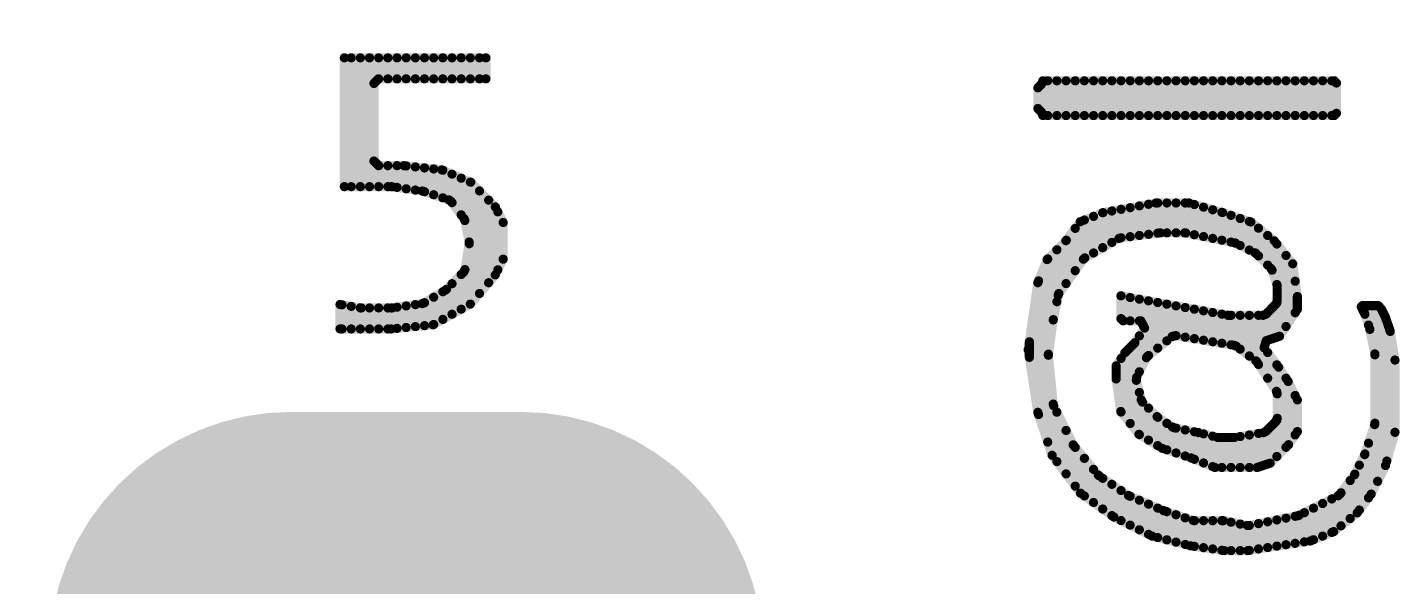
# Model space of a CAD drawing. Extents: x 17.6 to 58.9, y 21.2 to 90.7.
# Drawn here: x 25.62 to 29.423, y 46.88 to 48.422 of the extents above; entities that cross this region are included whole.
import ezdxf

# ---------------------------------------------------------------- set-up
doc = ezdxf.new("R2010")
doc.units = 0
doc.header["$MEASUREMENT"] = 0
doc.layers.get('0').update_dxf_attribs({"linetype": 'CONTINUOUS'})
doc.layers.get('Defpoints').update_dxf_attribs({"linetype": 'CONTINUOUS'})
doc.layers.add('SILKTOP_PHO', color=251, linetype='CONTINUOUS')
doc.styles.get("Standard").update_dxf_attribs({"font": 'arial.ttf'})
doc.dimstyles.get("Standard").update_dxf_attribs({"dimtxt": 1.5, "dimasz": 1.5, "dimexe": 0.18, "dimexo": 0, "dimgap": 0.5, "dimtad": 0, "dimtih": 1, "dimtoh": 1, "dimzin": 0, "dimdsep": 46, "dimtxsty": 'Standard', "dimcen": 0.09, "dimadec": 0, "dimazin": 0, "dimtfac": 1, "dimtofl": 0, "dimtmove": 2, "dimatfit": 3, "dimfxl": 1, "dimtolj": 1, "dimtzin": 0, "dimarcsym": 0})

# ---------------------------------------------------------------- blocks, each defined once
blk = doc.blocks.new('ROUND_1')
at = {"const_width": 0.0127}
blk.add_lwpolyline([(-0.00635, 0, 1), (0.00635, 0, 1)], format="xyb", close=True, dxfattribs=at)
blk = doc.blocks.new('OBLONG_245')
at = {"const_width": 1.3462}
blk.add_lwpolyline([(0.3175, 0), (-0.3175, 0)], dxfattribs=at)
at = {"const_width": 0.6731}
for points in [[(-0.65405, 0, 1), (0.01905, 0, 1)], [(-0.01905, 0, 1), (0.65405, 0, 1)]]:
    blk.add_lwpolyline(points, format="xyb", close=True, dxfattribs=at)
blk = doc.blocks.new('*D70')
at = {"color": 0, "linetype": 'Continuous', "lineweight": -2}
for p, q in [((25.9319, 73.66), (19.9956, 73.66)), ((20.1756, 72.16), (20.1756, 50.7959)), ((20.1756, 26.9), (20.1756, 48.2641)), ((25.9319, 25.4), (19.9956, 25.4))]:
    blk.add_line(p, q, dxfattribs=at)
at = {"color": 0, "linetype": 'Continuous'}
for points in [[(19.9256, 72.16), (20.4256, 72.16), (20.1756, 73.66)], [(19.9256, 26.9), (20.4256, 26.9), (20.1756, 25.4)]]:
    blk.add_solid(points, dxfattribs=at)
at = {"layer": 'Defpoints', "color": 0, "linetype": 'Continuous'}
for p in [(25.9319, 73.66), (20.1756, 25.4), (25.9319, 25.4)]:
    blk.add_point(p, dxfattribs=at)
at = {"color": 0, "linetype": 'Continuous', "insert": (20.1756, 49.53), "char_height": 1.5, "attachment_point": 5}
blk.add_mtext('\\A1;48.26', dxfattribs=at)

msp = doc.modelspace()

# ---------------------------------------------------------------- linework, layer by layer
at = {"layer": 'SILKTOP_PHO', "const_width": 0.0254}
for points in [[(26.89098, 48.338232), (26.49855, 48.338232)], [(26.49855, 48.338232), (26.49855, 47.981616)], [(26.5176, 47.981616), (26.5176, 48.338232)], [(26.543, 47.981616), (26.543, 48.338232)], [(26.5684, 47.981616), (26.5684, 48.338232)], [(26.5938, 48.280066), (26.5938, 48.338232)], [(26.6192, 48.280066), (26.6192, 48.338232)], [(26.6446, 48.280066), (26.6446, 48.338232)], [(26.67, 48.280066), (26.67, 48.338232)], [(26.6954, 48.280066), (26.6954, 48.338232)], [(26.7208, 48.280066), (26.7208, 48.338232)], [(26.7462, 48.280066), (26.7462, 48.338232)], [(26.7716, 48.280066), (26.7716, 48.338232)], [(26.797, 48.280066), (26.797, 48.338232)], [(26.8224, 48.280066), (26.8224, 48.338232)], [(26.8478, 48.280066), (26.8478, 48.338232)], [(26.8732, 48.280066), (26.8732, 48.338232)], [(26.89098, 48.280066), (26.89098, 48.338232)], [(26.580592, 48.267366), (26.593292, 48.280066)], [(26.580592, 48.052482), (26.580592, 48.267366)], [(26.593292, 48.280066), (26.89098, 48.280066)], [(28.430728, 48.26508), (28.420822, 48.255174)], [(28.420822, 48.255174), (28.420822, 48.198024)], [(28.4226, 48.196246), (28.4226, 48.256698)], [(28.434538, 48.27397), (28.430728, 48.26508)], [(29.242004, 48.274732), (28.434538, 48.274732)], [(28.434538, 48.274732), (28.434538, 48.27397)], [(28.448, 48.178466), (28.448, 48.274732)], [(28.4734, 48.178466), (28.4734, 48.274732)], [(28.4988, 48.178466), (28.4988, 48.274732)], [(28.5242, 48.178466), (28.5242, 48.274732)], [(28.5496, 48.178466), (28.5496, 48.274732)], [(28.575, 48.178466), (28.575, 48.274732)], [(28.6004, 48.178466), (28.6004, 48.274732)], [(28.6258, 48.178466), (28.6258, 48.274732)], [(28.6512, 48.178466), (28.6512, 48.274732)], [(28.6766, 48.178466), (28.6766, 48.274732)], [(28.702, 48.178466), (28.702, 48.274732)], [(28.7274, 48.178466), (28.7274, 48.274732)], [(28.7528, 48.178466), (28.7528, 48.274732)], [(28.7782, 48.178466), (28.7782, 48.274732)], [(28.8036, 48.178466), (28.8036, 48.274732)], [(28.829, 48.178466), (28.829, 48.274732)], [(28.8544, 48.178466), (28.8544, 48.274732)], [(28.8798, 48.178466), (28.8798, 48.274732)], [(28.9052, 48.178466), (28.9052, 48.274732)], [(28.9306, 48.178466), (28.9306, 48.274732)], [(28.956, 48.178466), (28.956, 48.274732)], [(28.9814, 48.178466), (28.9814, 48.274732)], [(29.0068, 48.178466), (29.0068, 48.274732)], [(29.0322, 48.178466), (29.0322, 48.274732)], [(29.0576, 48.178466), (29.0576, 48.274732)], [(29.083, 48.178466), (29.083, 48.274732)], [(29.1084, 48.178466), (29.1084, 48.274732)], [(29.1338, 48.178466), (29.1338, 48.274732)], [(29.1592, 48.178466), (29.1592, 48.274732)], [(29.1846, 48.178466), (29.1846, 48.274732)], [(29.21, 48.178466), (29.21, 48.274732)], [(29.2354, 48.178466), (29.2354, 48.274732)], [(29.2481, 48.268636), (29.242004, 48.274732)], [(29.2481, 48.184562), (29.2481, 48.268636)], [(28.420822, 48.198024), (28.430728, 48.188118)], [(28.430728, 48.188118), (28.434538, 48.179228)], [(28.434538, 48.179228), (28.434538, 48.178466)], [(28.434538, 48.178466), (29.242004, 48.178466)], [(29.242004, 48.178466), (29.2481, 48.184562)], [(26.593292, 48.039782), (26.580592, 48.052482)], [(26.664158, 48.039782), (26.593292, 48.039782)], [(26.5938, 47.981616), (26.5938, 48.039782)], [(26.6192, 47.981616), (26.6192, 48.039782)], [(26.6446, 47.979584), (26.6446, 48.039782)], [(26.76906, 48.028098), (26.664158, 48.039782)], [(26.67, 47.975774), (26.67, 48.03902)], [(26.6954, 47.972218), (26.6954, 48.036226)], [(26.7208, 47.967646), (26.7208, 48.033432)], [(26.7462, 47.959264), (26.7462, 48.030638)], [(26.848816, 47.994062), (26.76906, 48.028098)], [(26.7716, 47.950628), (26.7716, 48.027082)], [(26.49855, 47.981616), (26.629106, 47.981616)], [(26.629106, 47.981616), (26.630884, 47.981362)], [(26.630884, 47.981362), (26.71445, 47.969424)], [(26.797, 47.93742), (26.797, 48.01616)], [(26.8224, 47.903638), (26.8224, 48.005238)], [(26.8478, 47.656496), (26.8478, 47.994316)], [(26.917142, 47.925482), (26.848816, 47.994062)], [(26.71445, 47.969424), (26.716736, 47.968916)], [(26.716736, 47.968916), (26.788364, 47.94504)], [(26.788364, 47.94504), (26.79446, 47.940722)], [(26.8732, 47.68596), (26.8732, 47.969678)], [(26.8986, 47.715678), (26.8986, 47.944278)], [(26.79446, 47.940722), (26.830274, 47.89297)], [(26.938732, 47.882302), (26.917142, 47.925482)], [(26.924, 47.751238), (26.924, 47.91202)], [(28.601162, 47.909734), (28.53817, 47.884588)], [(28.6004, 47.812706), (28.6004, 47.90948)], [(28.74772, 47.936404), (28.601162, 47.909734)], [(28.6258, 47.827184), (28.6258, 47.914306)], [(28.6512, 47.840138), (28.6512, 47.918878)], [(28.6766, 47.843186), (28.6766, 47.92345)], [(28.702, 47.846488), (28.702, 47.928276)], [(28.7274, 47.849536), (28.7274, 47.932848)], [(28.839414, 47.936404), (28.74772, 47.936404)], [(28.7528, 47.852838), (28.7528, 47.936404)], [(28.7782, 47.8536), (28.7782, 47.936404)], [(28.8036, 47.8536), (28.8036, 47.936404)], [(28.829, 47.8536), (28.829, 47.936404)], [(28.932378, 47.909988), (28.839414, 47.936404)], [(28.8544, 47.84852), (28.8544, 47.932086)], [(28.8798, 47.84344), (28.8798, 47.924974)], [(28.9052, 47.83836), (28.9052, 47.917608)], [(28.9306, 47.83328), (28.9306, 47.910496)], [(29.011118, 47.883826), (28.932378, 47.909988)], [(26.830274, 47.89297), (26.83256, 47.88789)], [(26.83256, 47.88789), (26.844498, 47.8282)], [(26.938732, 47.780956), (26.938732, 47.882302)], [(28.53817, 47.884588), (28.499562, 47.83328)], [(28.5242, 47.748952), (28.5242, 47.866046)], [(28.5496, 47.783496), (28.5496, 47.88916)], [(28.575, 47.797974), (28.575, 47.89932)], [(28.956, 47.8282), (28.956, 47.902114)], [(28.9814, 47.818802), (28.9814, 47.893478)], [(29.0068, 47.806102), (29.0068, 47.885096)], [(29.075888, 47.831756), (29.011118, 47.883826)], [(29.0322, 47.789846), (29.0322, 47.866808)], [(26.844498, 47.8282), (26.844752, 47.82566)], [(28.498292, 47.83201), (28.446222, 47.779686)], [(28.499562, 47.83328), (28.498292, 47.83201)], [(28.4988, 47.713392), (28.4988, 47.832264)], [(28.55087, 47.784258), (28.645612, 47.83836)], [(28.645612, 47.83836), (28.650184, 47.839884)], [(28.650184, 47.839884), (28.758388, 47.8536)], [(28.758388, 47.8536), (28.760166, 47.8536)], [(28.760166, 47.8536), (28.82773, 47.8536)], [(28.82773, 47.8536), (28.83027, 47.853346)], [(28.83027, 47.853346), (28.965652, 47.826168)], [(29.0576, 47.764446), (29.0576, 47.846488)], [(29.126942, 47.768002), (29.075888, 47.831756)], [(26.844752, 47.823628), (26.832814, 47.752)], [(26.844752, 47.82566), (26.844752, 47.823628)], [(28.4734, 47.6631), (28.4734, 47.806864)], [(28.965652, 47.826168), (28.9687, 47.825152)], [(28.9687, 47.825152), (29.022802, 47.798228)], [(29.022802, 47.798228), (29.026104, 47.795688)], [(29.026104, 47.795688), (29.066744, 47.755048)], [(29.083, 47.710852), (29.083, 47.822866)], [(29.1084, 47.59452), (29.1084, 47.791116)], [(26.832814, 47.752), (26.829258, 47.744888)], [(26.916888, 47.737268), (26.938732, 47.780956)], [(28.446222, 47.779686), (28.420568, 47.715678)], [(28.448, 47.27448), (28.448, 47.781464)], [(28.478988, 47.68596), (28.546806, 47.780702)], [(28.546806, 47.780702), (28.55087, 47.784258)], [(29.066744, 47.755048), (29.069792, 47.750222)], [(29.139896, 47.677578), (29.126942, 47.768002)], [(26.829258, 47.744888), (26.781506, 47.697136)], [(26.797, 47.628302), (26.797, 47.712884)], [(26.8224, 47.642272), (26.8224, 47.738284)], [(26.8478, 47.656496), (26.916888, 47.737268)], [(28.420568, 47.715678), (28.393898, 47.52975)], [(28.4226, 47.35068), (28.4226, 47.720758)], [(29.069792, 47.750222), (29.083508, 47.709582)], [(29.1338, 47.63262), (29.1338, 47.719742)], [(26.778966, 47.695358), (26.719276, 47.659544)], [(26.7462, 47.600108), (26.7462, 47.675546)], [(26.7716, 47.614078), (26.7716, 47.690786)], [(26.781506, 47.697136), (26.778966, 47.695358)], [(28.463494, 47.613316), (28.476956, 47.68088)], [(28.476956, 47.68088), (28.478988, 47.68596)], [(28.947364, 47.625508), (28.650946, 47.679356)], [(28.650946, 47.679356), (28.650946, 47.61611)], [(28.6512, 47.615856), (28.6512, 47.679356)], [(29.083508, 47.709582), (29.084016, 47.705518)], [(29.084016, 47.705518), (29.084016, 47.664878)], [(29.139896, 47.641764), (29.139896, 47.677578)], [(26.543508, 47.645828), (26.486612, 47.65548)], [(26.486612, 47.65548), (26.486612, 47.587662)], [(26.4922, 47.587662), (26.4922, 47.654464)], [(26.5176, 47.587662), (26.5176, 47.650146)], [(26.543, 47.587662), (26.543, 47.646082)], [(26.54554, 47.645828), (26.543508, 47.645828)], [(26.629106, 47.645828), (26.54554, 47.645828)], [(26.5684, 47.587662), (26.5684, 47.645828)], [(26.5938, 47.587662), (26.5938, 47.645828)], [(26.6192, 47.587662), (26.6192, 47.645828)], [(26.630884, 47.645828), (26.629106, 47.645828)], [(26.71445, 47.657766), (26.630884, 47.645828)], [(26.6446, 47.589186), (26.6446, 47.64786)], [(26.67, 47.591726), (26.67, 47.651416)], [(26.6954, 47.594266), (26.6954, 47.654972)], [(26.719276, 47.659544), (26.71445, 47.657766)], [(26.7208, 47.596806), (26.7208, 47.660306)], [(26.744676, 47.599092), (26.8478, 47.656496)], [(28.6766, 47.610014), (28.6766, 47.67453)], [(28.702, 47.610014), (28.702, 47.669958)], [(28.7274, 47.514256), (28.7274, 47.665386)], [(28.7528, 47.534576), (28.7528, 47.660814)], [(28.7782, 47.554896), (28.7782, 47.656242)], [(28.8036, 47.56912), (28.8036, 47.651416)], [(28.829, 47.564802), (28.829, 47.646844)], [(28.8544, 47.560738), (28.8544, 47.642272)], [(28.8798, 47.55642), (28.8798, 47.6377)], [(29.080206, 47.655988), (29.053282, 47.62881)], [(29.084016, 47.664878), (29.080206, 47.655988)], [(29.083, 47.565056), (29.083, 47.660052)], [(29.090366, 47.567342), (29.139896, 47.641764)], [(29.320236, 47.652178), (29.316934, 47.648876)], [(29.316934, 47.648876), (29.326332, 47.63008)], [(29.363924, 47.652178), (29.320236, 47.652178)], [(29.337, 47.59833), (29.337, 47.652178)], [(29.3624, 47.165768), (29.3624, 47.652178)], [(29.372052, 47.643796), (29.363924, 47.652178)], [(29.384244, 47.619412), (29.372052, 47.643796)], [(26.628598, 47.587662), (26.744676, 47.599092)], [(28.449778, 47.517812), (28.46324, 47.612554)], [(28.46324, 47.612554), (28.463494, 47.613316)], [(28.650946, 47.61611), (28.657042, 47.610014)], [(28.657042, 47.610014), (28.706064, 47.610014)], [(28.706064, 47.610014), (28.716478, 47.590202)], [(28.9052, 47.552102), (28.9052, 47.633128)], [(28.9306, 47.548038), (28.9306, 47.628556)], [(28.94965, 47.625254), (28.947364, 47.625508)], [(29.044392, 47.625254), (28.94965, 47.625254)], [(28.956, 47.54372), (28.956, 47.625254)], [(28.9814, 47.531782), (28.9814, 47.625254)], [(29.0068, 47.512732), (29.0068, 47.625254)], [(29.0322, 47.489364), (29.0322, 47.625254)], [(29.053282, 47.62881), (29.044392, 47.625254)], [(29.0576, 47.55642), (29.0576, 47.633382)], [(29.326332, 47.63008), (29.327094, 47.628302)], [(29.327094, 47.628302), (29.340556, 47.587916)], [(29.397198, 47.580804), (29.384244, 47.619412)], [(29.3878, 47.221902), (29.3878, 47.609252)], [(26.486612, 47.587662), (26.628598, 47.587662)], [(28.716478, 47.590202), (28.689554, 47.549562)], [(28.702, 47.469044), (28.702, 47.568358)], [(28.725114, 47.512478), (28.792678, 47.56658)], [(28.792678, 47.56658), (28.802838, 47.56912)], [(28.802838, 47.56912), (28.965144, 47.542196)], [(29.05379, 47.55515), (29.090366, 47.567342)], [(29.340556, 47.587916), (29.34081, 47.586392)], [(29.34081, 47.586392), (29.354526, 47.518574)], [(29.410406, 47.501556), (29.397198, 47.580804)], [(28.393898, 47.52975), (28.420568, 47.356776)], [(28.3972, 47.508922), (28.3972, 47.552102)], [(28.687776, 47.547784), (28.661614, 47.521622)], [(28.6766, 47.326042), (28.6766, 47.536354)], [(28.689554, 47.549562), (28.687776, 47.547784)], [(28.965144, 47.542196), (28.970732, 47.53991)], [(28.970732, 47.53991), (29.024834, 47.49927)], [(29.047694, 47.535592), (29.05379, 47.55515)], [(29.08808, 47.481744), (29.047694, 47.535592)], [(28.449778, 47.516034), (28.449778, 47.517812)], [(28.449778, 47.514764), (28.449778, 47.516034)], [(28.46324, 47.379636), (28.449778, 47.514764)], [(28.661614, 47.521622), (28.637484, 47.4853)], [(28.637484, 47.4853), (28.637484, 47.449232)], [(28.6512, 47.357792), (28.6512, 47.505874)], [(28.694634, 47.454058), (28.721558, 47.50816)], [(28.721558, 47.50816), (28.725114, 47.512478)], [(29.024834, 47.49927), (29.027882, 47.495968)], [(29.027882, 47.495968), (29.081984, 47.414942)], [(29.0576, 47.451264), (29.0576, 47.522384)], [(29.083, 47.41291), (29.083, 47.488348)], [(29.354526, 47.518574), (29.35478, 47.516034)], [(29.35478, 47.516034), (29.35478, 47.32655)], [(29.410406, 47.301404), (29.410406, 47.501556)], [(28.637484, 47.449232), (28.650438, 47.359062)], [(28.693618, 47.445422), (28.694634, 47.454058)], [(29.114496, 47.44212), (29.08808, 47.481744)], [(29.1084, 47.260002), (29.1084, 47.451264)], [(28.70708, 47.39132), (28.693618, 47.445422)], [(28.702, 47.295054), (28.702, 47.411894)], [(29.081984, 47.414942), (29.084016, 47.40783)], [(29.139896, 47.39132), (29.114496, 47.44212)], [(28.46451, 47.375064), (28.46324, 47.379636)], [(28.518612, 47.26686), (28.46451, 47.375064)], [(28.710382, 47.385224), (28.70708, 47.39132)], [(28.751022, 47.344838), (28.710382, 47.385224)], [(29.084016, 47.40783), (29.084016, 47.340266)], [(29.1338, 47.294292), (29.1338, 47.403512)], [(29.139896, 47.303436), (29.139896, 47.39132)], [(28.420568, 47.356776), (28.460192, 47.237904)], [(28.4734, 47.220378), (28.4734, 47.357284)], [(28.650438, 47.359062), (28.700984, 47.295816)], [(28.7274, 47.279814), (28.7274, 47.36846)], [(28.753054, 47.34306), (28.751022, 47.344838)], [(28.7528, 47.264574), (28.7528, 47.343314)], [(28.793694, 47.316136), (28.753054, 47.34306)], [(29.084016, 47.340266), (29.080206, 47.331122)], [(29.083, 47.234602), (29.083, 47.335186)], [(28.4988, 47.186342), (28.4988, 47.306484)], [(28.700984, 47.295816), (28.7655, 47.256954)], [(28.7782, 47.25289), (28.7782, 47.326296)], [(28.798266, 47.314104), (28.793694, 47.316136)], [(28.865576, 47.300642), (28.798266, 47.314104)], [(28.8036, 47.244254), (28.8036, 47.313088)], [(28.829, 47.235872), (28.829, 47.308008)], [(28.8544, 47.226728), (28.8544, 47.302928)], [(28.919424, 47.28718), (28.865576, 47.300642)], [(28.8798, 47.216568), (28.8798, 47.297086)], [(29.046424, 47.300642), (28.965144, 47.28718)], [(29.0322, 47.205138), (29.0322, 47.298356)], [(29.053282, 47.304198), (29.046424, 47.300642)], [(29.080206, 47.331122), (29.053282, 47.304198)], [(29.0576, 47.213774), (29.0576, 47.308516)], [(29.115512, 47.267114), (29.139896, 47.303436)], [(29.354018, 47.32274), (29.327094, 47.24146)], [(29.35478, 47.32655), (29.354018, 47.32274)], [(29.384244, 47.209456), (29.410406, 47.301404)], [(28.52039, 47.26432), (28.518612, 47.26686)], [(28.587954, 47.183294), (28.52039, 47.26432)], [(28.5242, 47.15256), (28.5242, 47.259748)], [(28.7655, 47.256954), (28.845256, 47.230538)], [(28.9052, 47.206408), (28.9052, 47.290736)], [(28.922472, 47.286926), (28.919424, 47.28718)], [(28.963112, 47.286926), (28.922472, 47.286926)], [(28.9306, 47.204122), (28.9306, 47.286926)], [(28.956, 47.204122), (28.956, 47.286926)], [(28.965144, 47.28718), (28.963112, 47.286926)], [(28.9814, 47.204122), (28.9814, 47.28972)], [(29.0068, 47.204122), (29.0068, 47.294038)], [(29.064458, 47.21606), (29.115512, 47.267114)], [(29.337, 47.120048), (29.337, 47.271432)], [(28.460192, 47.237904), (28.538932, 47.132748)], [(28.5496, 47.125382), (28.5496, 47.229268)], [(28.845256, 47.230538), (28.846018, 47.230284)], [(28.846018, 47.230284), (28.911296, 47.204122)], [(29.326332, 47.239682), (29.299154, 47.18558)], [(29.327094, 47.24146), (29.326332, 47.239682)], [(28.575, 47.107094), (28.575, 47.198788)], [(28.590748, 47.180754), (28.587954, 47.183294)], [(28.671774, 47.126652), (28.590748, 47.180754)], [(28.911296, 47.204122), (29.028644, 47.204122)], [(29.028644, 47.204122), (29.064458, 47.21606)], [(29.298138, 47.183802), (29.257498, 47.1297)], [(29.299154, 47.18558), (29.298138, 47.183802)], [(29.3116, 47.086266), (29.3116, 47.210472)], [(29.34462, 47.130462), (29.384244, 47.209456)], [(28.6004, 47.08906), (28.6004, 47.17415)], [(28.6258, 47.070772), (28.6258, 47.157386)], [(29.2862, 47.062898), (29.2862, 47.168054)], [(28.538932, 47.132748), (28.631388, 47.066962)], [(28.6512, 47.057056), (28.6512, 47.140368)], [(28.673806, 47.125636), (28.671774, 47.126652)], [(28.768548, 47.084996), (28.673806, 47.125636)], [(28.6766, 47.044356), (28.6766, 47.124366)], [(28.702, 47.031656), (28.702, 47.113444)], [(29.252926, 47.12589), (29.144722, 47.071788)], [(29.21, 47.01413), (29.21, 47.1043)], [(29.2354, 47.02429), (29.2354, 47.117)], [(29.257498, 47.1297), (29.252926, 47.12589)], [(29.2608, 47.042578), (29.2608, 47.134018)], [(29.305758, 47.078392), (29.34462, 47.130462)], [(28.631388, 47.066962), (28.73756, 47.013876)], [(28.7274, 47.018956), (28.7274, 47.102522)], [(28.7528, 47.010066), (28.7528, 47.0916)], [(28.769564, 47.084488), (28.768548, 47.084996)], [(28.850844, 47.057564), (28.769564, 47.084488)], [(28.7782, 47.003716), (28.7782, 47.081694)], [(28.8036, 46.997366), (28.8036, 47.073312)], [(29.14142, 47.070518), (29.006292, 47.043594)], [(29.1338, 46.994064), (29.1338, 47.068994)], [(29.144722, 47.071788), (29.14142, 47.070518)], [(29.1592, 46.998128), (29.1592, 47.0789)], [(29.1846, 47.00397), (29.1846, 47.0916)], [(29.240734, 47.026576), (29.305758, 47.078392)], [(28.829, 46.991016), (28.829, 47.064676)], [(28.854908, 47.056802), (28.850844, 47.057564)], [(28.8544, 46.985682), (28.8544, 47.056802)], [(28.934664, 47.056802), (28.854908, 47.056802)], [(28.8798, 46.982126), (28.8798, 47.056802)], [(28.9052, 46.97857), (28.9052, 47.056802)], [(28.9306, 46.97476), (28.9306, 47.056802)], [(29.001212, 47.043594), (28.934664, 47.056802)], [(28.956, 46.973998), (28.956, 47.052484)], [(28.9814, 46.973998), (28.9814, 47.047404)], [(29.006292, 47.043594), (29.001212, 47.043594)], [(29.0068, 46.974506), (29.0068, 47.043594)], [(29.0322, 46.97857), (29.0322, 47.048674)], [(29.0576, 46.98238), (29.0576, 47.053754)], [(29.083, 46.986444), (29.083, 47.058834)], [(29.1084, 46.990254), (29.1084, 47.063914)], [(28.73756, 47.013876), (28.843732, 46.987206)], [(29.002736, 46.973998), (29.176218, 47.000668)], [(29.176218, 47.000668), (29.240734, 47.026576)], [(28.843732, 46.987206), (28.93695, 46.973998)], [(28.93695, 46.973998), (29.002736, 46.973998)]]:
    msp.add_lwpolyline(points, dxfattribs=at)

# ---------------------------------------------------------------- block references
msp.add_blockref('OBLONG_245', (26.67, 46.684946))
at = {"layer": 'SILKTOP_PHO'}
for p in [(26.49855, 48.338232), (26.5176, 48.338232), (26.543, 48.338232), (26.5684, 48.338232), (26.5938, 48.338232), (26.6192, 48.338232), (26.6446, 48.338232), (26.67, 48.338232), (26.6954, 48.338232), (26.7208, 48.338232), (26.7462, 48.338232), (26.7716, 48.338232), (26.797, 48.338232), (26.8224, 48.338232), (26.8478, 48.338232), (26.8732, 48.338232), (26.89098, 48.338232), (26.580592, 48.267366), (26.593292, 48.280066), (26.5938, 48.280066), (26.6192, 48.280066), (26.6446, 48.280066), (26.67, 48.280066), (26.6954, 48.280066), (26.7208, 48.280066), (26.7462, 48.280066), (26.7716, 48.280066), (26.797, 48.280066), (26.8224, 48.280066), (26.8478, 48.280066), (26.8732, 48.280066), (26.89098, 48.280066), (28.420822, 48.255174), (28.4226, 48.256698), (28.430728, 48.26508), (28.434538, 48.274732), (28.434538, 48.27397), (28.448, 48.274732), (28.4734, 48.274732), (28.4988, 48.274732), (28.5242, 48.274732), (28.5496, 48.274732), (28.575, 48.274732), (28.6004, 48.274732), (28.6258, 48.274732), (28.6512, 48.274732), (28.6766, 48.274732), (28.702, 48.274732), (28.7274, 48.274732), (28.7528, 48.274732), (28.7782, 48.274732), (28.8036, 48.274732), (28.829, 48.274732), (28.8544, 48.274732), (28.8798, 48.274732), (28.9052, 48.274732), (28.9306, 48.274732), (28.956, 48.274732), (28.9814, 48.274732), (29.0068, 48.274732), (29.0322, 48.274732), (29.0576, 48.274732), (29.083, 48.274732), (29.1084, 48.274732), (29.1338, 48.274732), (29.1592, 48.274732), (29.1846, 48.274732), (29.21, 48.274732), (29.2354, 48.274732), (29.242004, 48.274732), (29.2481, 48.268636), (29.2481, 48.268636), (28.420822, 48.198024), (28.4226, 48.196246), (28.430728, 48.188118), (28.434538, 48.179228), (28.434538, 48.178466), (28.448, 48.178466), (28.4734, 48.178466), (28.4988, 48.178466), (28.5242, 48.178466), (28.5496, 48.178466), (28.575, 48.178466), (28.6004, 48.178466), (28.6258, 48.178466), (28.6512, 48.178466), (28.6766, 48.178466), (28.702, 48.178466), (28.7274, 48.178466), (28.7528, 48.178466), (28.7782, 48.178466), (28.8036, 48.178466), (28.829, 48.178466), (28.8544, 48.178466), (28.8798, 48.178466), (28.9052, 48.178466), (28.9306, 48.178466), (28.956, 48.178466), (28.9814, 48.178466), (29.0068, 48.178466), (29.0322, 48.178466), (29.0576, 48.178466), (29.083, 48.178466), (29.1084, 48.178466), (29.1338, 48.178466), (29.1592, 48.178466), (29.1846, 48.178466), (29.21, 48.178466), (29.2354, 48.178466), (29.242004, 48.178466), (29.2481, 48.184562), (26.580592, 48.052482), (26.593292, 48.039782), (26.5938, 48.039782), (26.6192, 48.039782), (26.6446, 48.039782), (26.664158, 48.039782), (26.67, 48.03902), (26.6954, 48.036226), (26.7208, 48.033432), (26.7462, 48.030638), (26.76906, 48.028098), (26.7716, 48.027082), (26.49855, 47.981616), (26.5176, 47.981616), (26.543, 47.981616), (26.5684, 47.981616), (26.5938, 47.981616), (26.6192, 47.981616), (26.629106, 47.981616), (26.630884, 47.981362), (26.6446, 47.979584), (26.797, 48.01616), (26.8224, 48.005238), (26.8478, 47.994316), (26.848816, 47.994062), (26.67, 47.975774), (26.6954, 47.972218), (26.71445, 47.969424), (26.716736, 47.968916), (26.7208, 47.967646), (26.7462, 47.959264), (26.7716, 47.950628), (26.788364, 47.94504), (26.8732, 47.969678), (26.8986, 47.944278), (26.79446, 47.940722), (26.797, 47.93742), (26.8224, 47.903638), (26.917142, 47.925482), (26.924, 47.91202), (28.6004, 47.90948), (28.601162, 47.909734), (28.6258, 47.914306), (28.6512, 47.918878), (28.6766, 47.92345), (28.702, 47.928276), (28.7274, 47.932848), (28.74772, 47.936404), (28.7528, 47.936404), (28.7782, 47.936404), (28.8036, 47.936404), (28.829, 47.936404), (28.839414, 47.936404), (28.8544, 47.932086), (28.8798, 47.924974), (28.9052, 47.917608), (28.9306, 47.910496), (28.932378, 47.909988), (26.830274, 47.89297), (26.83256, 47.88789), (26.938732, 47.882302), (26.938732, 47.882302), (28.5242, 47.866046), (28.53817, 47.884588), (28.5496, 47.88916), (28.575, 47.89932), (28.956, 47.902114), (28.9814, 47.893478), (29.0068, 47.885096), (29.011118, 47.883826), (29.0322, 47.866808), (26.844498, 47.8282), (28.498292, 47.83201), (28.4988, 47.832264), (28.499562, 47.83328), (28.6258, 47.827184), (28.645612, 47.83836), (28.650184, 47.839884), (28.6512, 47.840138), (28.6766, 47.843186), (28.702, 47.846488), (28.7274, 47.849536), (28.7528, 47.852838), (28.758388, 47.8536), (28.760166, 47.8536), (28.7782, 47.8536), (28.8036, 47.8536), (28.82773, 47.8536), (28.829, 47.8536), (28.83027, 47.853346), (28.8544, 47.84852), (28.8798, 47.84344), (28.9052, 47.83836), (28.9306, 47.83328), (28.956, 47.8282), (29.0576, 47.846488), (29.075888, 47.831756), (26.844752, 47.82566), (26.844752, 47.823628), (28.4734, 47.806864), (28.575, 47.797974), (28.6004, 47.812706), (28.965652, 47.826168), (28.9687, 47.825152), (28.9814, 47.818802), (29.0068, 47.806102), (29.022802, 47.798228), (29.026104, 47.795688), (29.0322, 47.789846), (29.083, 47.822866), (29.1084, 47.791116), (26.832814, 47.752), (26.924, 47.751238), (26.938732, 47.780956), (28.446222, 47.779686), (28.448, 47.781464), (28.546806, 47.780702), (28.5496, 47.783496), (28.55087, 47.784258), (29.0576, 47.764446), (29.066744, 47.755048), (29.126942, 47.768002), (26.797, 47.712884), (26.8224, 47.738284), (26.829258, 47.744888), (26.8986, 47.715678), (26.916888, 47.737268), (28.420568, 47.715678), (28.4226, 47.720758), (28.4988, 47.713392), (28.5242, 47.748952), (29.069792, 47.750222), (29.1338, 47.719742), (26.7462, 47.675546), (26.7716, 47.690786), (26.778966, 47.695358), (26.781506, 47.697136), (26.8732, 47.68596), (28.476956, 47.68088), (28.478988, 47.68596), (28.650946, 47.679356), (28.6512, 47.679356), (29.083, 47.710852), (29.083508, 47.709582), (29.084016, 47.705518), (29.139896, 47.677578), (26.486612, 47.65548), (26.4922, 47.654464), (26.5176, 47.650146), (26.543, 47.646082), (26.543508, 47.645828), (26.54554, 47.645828), (26.5684, 47.645828), (26.5938, 47.645828), (26.6192, 47.645828), (26.629106, 47.645828), (26.630884, 47.645828), (26.6446, 47.64786), (26.67, 47.651416), (26.6954, 47.654972), (26.71445, 47.657766), (26.719276, 47.659544), (26.7208, 47.660306), (26.8224, 47.642272), (26.8478, 47.656496), (26.8478, 47.656496), (28.4734, 47.6631), (28.6766, 47.67453), (28.702, 47.669958), (28.7274, 47.665386), (28.7528, 47.660814), (28.7782, 47.656242), (28.8036, 47.651416), (28.829, 47.646844), (28.8544, 47.642272), (28.8798, 47.6377), (29.080206, 47.655988), (29.083, 47.660052), (29.084016, 47.664878), (29.139896, 47.641764), (29.316934, 47.648876), (29.320236, 47.652178), (29.337, 47.652178), (29.3624, 47.652178), (29.363924, 47.652178), (29.372052, 47.643796), (26.744676, 47.599092), (26.7462, 47.600108), (26.7716, 47.614078), (26.797, 47.628302), (28.46324, 47.612554), (28.463494, 47.613316), (28.650946, 47.61611), (28.6512, 47.615856), (28.657042, 47.610014), (28.6766, 47.610014), (28.702, 47.610014), (28.706064, 47.610014), (28.9052, 47.633128), (28.9306, 47.628556), (28.947364, 47.625508), (28.94965, 47.625254), (28.956, 47.625254), (28.9814, 47.625254), (29.0068, 47.625254), (29.0322, 47.625254), (29.044392, 47.625254), (29.053282, 47.62881), (29.0576, 47.633382), (29.1338, 47.63262), (29.326332, 47.63008), (29.327094, 47.628302), (29.384244, 47.619412), (29.3878, 47.609252), (26.486612, 47.587662), (26.4922, 47.587662), (26.5176, 47.587662), (26.543, 47.587662), (26.5684, 47.587662), (26.5938, 47.587662), (26.6192, 47.587662), (26.628598, 47.587662), (26.6446, 47.589186), (26.67, 47.591726), (26.6954, 47.594266), (26.7208, 47.596806), (28.702, 47.568358), (28.716478, 47.590202), (28.792678, 47.56658), (28.802838, 47.56912), (28.8036, 47.56912), (28.829, 47.564802), (28.8544, 47.560738), (29.083, 47.565056), (29.090366, 47.567342), (29.1084, 47.59452), (29.337, 47.59833), (29.340556, 47.587916), (29.34081, 47.586392), (29.397198, 47.580804), (28.393898, 47.52975), (28.3972, 47.552102), (28.6766, 47.536354), (28.687776, 47.547784), (28.689554, 47.549562), (28.7528, 47.534576), (28.7782, 47.554896), (28.8798, 47.55642), (28.9052, 47.552102), (28.9306, 47.548038), (28.956, 47.54372), (28.965144, 47.542196), (28.970732, 47.53991), (28.9814, 47.531782), (29.047694, 47.535592), (29.05379, 47.55515), (29.0576, 47.55642), (28.3972, 47.508922), (28.449778, 47.517812), (28.449778, 47.516034), (28.449778, 47.514764), (28.637484, 47.4853), (28.6512, 47.505874), (28.661614, 47.521622), (28.721558, 47.50816), (28.725114, 47.512478), (28.7274, 47.514256), (29.0068, 47.512732), (29.024834, 47.49927), (29.027882, 47.495968), (29.0322, 47.489364), (29.0576, 47.522384), (29.083, 47.488348), (29.354526, 47.518574), (29.35478, 47.516034), (29.410406, 47.501556), (29.410406, 47.501556), (28.637484, 47.449232), (28.694634, 47.454058), (28.702, 47.469044), (29.0576, 47.451264), (29.08808, 47.481744), (29.1084, 47.451264), (28.693618, 47.445422), (28.702, 47.411894), (29.081984, 47.414942), (29.083, 47.41291), (29.114496, 47.44212), (28.46324, 47.379636), (28.46451, 47.375064), (28.70708, 47.39132), (28.710382, 47.385224), (28.710382, 47.385224), (29.084016, 47.40783), (29.084016, 47.40783), (29.1338, 47.403512), (29.139896, 47.39132), (28.420568, 47.356776), (28.4226, 47.35068), (28.4734, 47.357284), (28.650438, 47.359062), (28.6512, 47.357792), (28.7274, 47.36846), (28.751022, 47.344838), (28.7528, 47.343314), (28.753054, 47.34306), (29.083, 47.335186), (29.084016, 47.340266), (28.4988, 47.306484), (28.6766, 47.326042), (28.700984, 47.295816), (28.702, 47.295054), (28.7782, 47.326296), (28.793694, 47.316136), (28.798266, 47.314104), (28.8036, 47.313088), (28.829, 47.308008), (28.8544, 47.302928), (28.865576, 47.300642), (28.8798, 47.297086), (29.0322, 47.298356), (29.046424, 47.300642), (29.053282, 47.304198), (29.0576, 47.308516), (29.080206, 47.331122), (29.1338, 47.294292), (29.139896, 47.303436), (29.354018, 47.32274), (29.35478, 47.32655), (29.410406, 47.301404), (28.448, 47.27448), (28.518612, 47.26686), (28.52039, 47.26432), (28.5242, 47.259748), (28.7274, 47.279814), (28.7528, 47.264574), (28.7655, 47.256954), (28.9052, 47.290736), (28.919424, 47.28718), (28.922472, 47.286926), (28.9306, 47.286926), (28.956, 47.286926), (28.963112, 47.286926), (28.965144, 47.28718), (28.9814, 47.28972), (29.0068, 47.294038), (29.1084, 47.260002), (29.115512, 47.267114), (29.337, 47.271432), (28.460192, 47.237904), (28.4734, 47.220378), (28.5496, 47.229268), (28.7782, 47.25289), (28.8036, 47.244254), (28.829, 47.235872), (28.845256, 47.230538), (28.846018, 47.230284), (28.8544, 47.226728), (29.083, 47.234602), (29.326332, 47.239682), (29.327094, 47.24146), (29.3878, 47.221902), (28.4988, 47.186342), (28.575, 47.198788), (28.587954, 47.183294), (28.590748, 47.180754), (28.8798, 47.216568), (28.9052, 47.206408), (28.911296, 47.204122), (28.9306, 47.204122), (28.956, 47.204122), (28.9814, 47.204122), (29.0068, 47.204122), (29.028644, 47.204122), (29.0322, 47.205138), (29.0576, 47.213774), (29.064458, 47.21606), (29.298138, 47.183802), (29.299154, 47.18558), (29.3116, 47.210472), (29.384244, 47.209456), (28.5242, 47.15256), (28.6004, 47.17415), (28.6258, 47.157386), (29.2862, 47.168054), (29.3624, 47.165768), (28.538932, 47.132748), (28.5496, 47.125382), (28.575, 47.107094), (28.6512, 47.140368), (28.671774, 47.126652), (28.673806, 47.125636), (28.6766, 47.124366), (28.702, 47.113444), (29.21, 47.1043), (29.2354, 47.117), (29.252926, 47.12589), (29.257498, 47.1297), (29.2608, 47.134018), (29.337, 47.120048), (29.34462, 47.130462), (28.6004, 47.08906), (28.6258, 47.070772), (28.631388, 47.066962), (28.7274, 47.102522), (28.7528, 47.0916), (28.768548, 47.084996), (28.769564, 47.084488), (28.7782, 47.081694), (28.8036, 47.073312), (29.1338, 47.068994), (29.14142, 47.070518), (29.144722, 47.071788), (29.1592, 47.0789), (29.1846, 47.0916), (29.305758, 47.078392), (29.3116, 47.086266), (28.6512, 47.057056), (28.6766, 47.044356), (28.702, 47.031656), (28.829, 47.064676), (28.850844, 47.057564), (28.8544, 47.056802), (28.854908, 47.056802), (28.8798, 47.056802), (28.9052, 47.056802), (28.9306, 47.056802), (28.934664, 47.056802), (28.956, 47.052484), (28.9814, 47.047404), (29.001212, 47.043594), (29.006292, 47.043594), (29.0068, 47.043594), (29.0322, 47.048674), (29.0576, 47.053754), (29.083, 47.058834), (29.1084, 47.063914), (29.2608, 47.042578), (29.2862, 47.062898), (28.7274, 47.018956), (28.73756, 47.013876), (28.7528, 47.010066), (28.7782, 47.003716), (28.8036, 46.997366), (28.829, 46.991016), (29.1084, 46.990254), (29.1338, 46.994064), (29.1592, 46.998128), (29.176218, 47.000668), (29.1846, 47.00397), (29.21, 47.01413), (29.2354, 47.02429), (29.240734, 47.026576), (28.843732, 46.987206), (28.8544, 46.985682), (28.8798, 46.982126), (28.9052, 46.97857), (28.9306, 46.97476), (28.93695, 46.973998), (28.956, 46.973998), (28.9814, 46.973998), (29.002736, 46.973998), (29.0068, 46.974506), (29.0322, 46.97857), (29.0576, 46.98238), (29.083, 46.986444)]:
    msp.add_blockref('ROUND_1', p, dxfattribs=at)

# ---------------------------------------------------------------- dimensions: what is measured, and where the dimension line sits
at = {"linetype": 'Continuous'}
dim = msp.add_linear_dim(base=(20.175589, 25.4), p1=(25.931876, 73.66), p2=(25.931876, 25.4), angle=90, dimstyle='Standard', dxfattribs=at)
dim.commit()
dim.dimension.update_dxf_attribs({"geometry": '*D70', "text_midpoint": (20.175589, 49.53)})

doc.saveas('drawing.dxf')
